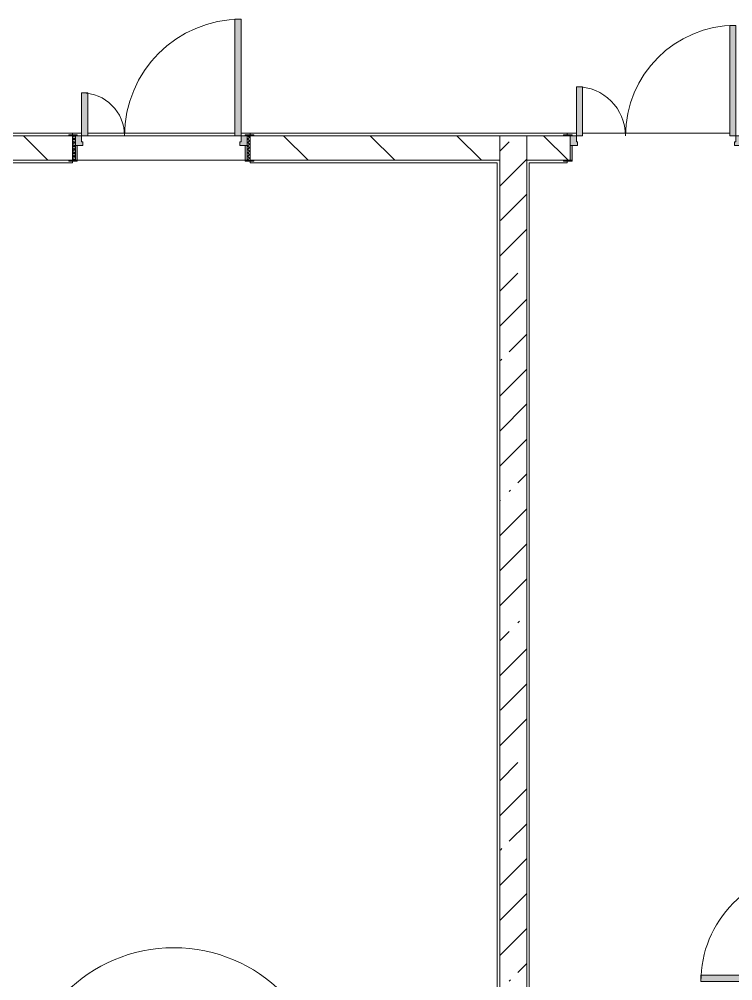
# Model space of a CAD drawing. Header units: millimetres. Extents: x 54725 to 263872, y -8553 to 29614.
# Drawn here: x 240073 to 245892, y 3710 to 11550 of the extents above; entities that cross this region are included whole.
import ezdxf

# ---------------------------------------------------------------- set-up
doc = ezdxf.new("R2010")
doc.units = ezdxf.units.MM
for name, color, linetype, lineweight in [('A-AREA-IDEN', 7, 'Continuous', 9), ('A-GENM-4', 7, 'Continuous', 5), ('A-WALL', 7, 'Continuous', 9), ('I-WALL-3', 7, 'Continuous', 5)]:
    doc.layers.add(name, color=color, linetype=linetype, lineweight=lineweight)
for name, color, linetype, lineweight, true_color in [('A-DOOR-3', 7, 'Continuous', 5, 0xaaaaaa), ('A-DOOR-4', 7, 'Continuous', 5, 0xe2e2e2), ('A-DOOR-FRAM-2', 7, 'Continuous', 5, 0xe2e2e2), ('A-DOOR-FRAM-3', 7, 'Continuous', 5, 0xaaaaaa), ('A-FLOR-1', 7, 'Continuous', 5, 0xaaaaaa)]:
    doc.layers.add(name, color=color, linetype=linetype, lineweight=lineweight, true_color=true_color)
pattern_1 = [(135, (136861.56, 0), (-353.5534, -353.5534), [])]

# ---------------------------------------------------------------- blocks, each defined once
blk = doc.blocks.new('110_Дверь_СКБ_2Ст - Д-2а_л_ Из коридора на лестницу-32216062-Общий план 1 этажа с размещением фрагментов 1_10-1_12')
at = {"layer": 'A-DOOR-4'}
for points in [[(612.5, 100), (662.5, 100), (662.5, 1000), (612.5, 1000), (612.5, 120)], [(-587.5, 100), (-587.5, 500), (-637.5, 500), (-637.5, 100)], [(697.5, -100), (712.5, -100), (712.5, 20), (697.5, 20)]]:
    blk.add_hatch(color=256, dxfattribs=at).paths.add_polyline_path(points)
h = blk.add_hatch(color=256, dxfattribs=at)
h.paths.add_polyline_path([(662.5, 20), (712.5, 20), (712.5, 100), (662.5, 100), (662.5, 50), (652.5, 50), (652.5, 20)])
h.paths.add_polyline_path([(-637.5, 20), (-627.5, 20), (-627.5, 50), (-637.5, 50), (-637.5, 100), (-687.5, 100), (-687.5, 20)])
at = {"layer": 'A-DOOR-FRAM-2'}
for points in [[(-712.5, 100), (-672.5, 100), (-672.5, 108), (-742.5, 108), (-742.5, 100)], [(722.9, 100), (767.5, 100), (767.5, 108), (697.5, 108), (697.5, 100), (712.5, 100)], [(-672.5, -100), (-672.5, 20), (-687.5, 20), (-687.5, -100)], [(-672.5, -108), (-672.5, -100), (-742.5, -100), (-742.5, -108), (-687.5, -108)], [(737.5, -108), (767.5, -108), (767.5, -100), (697.5, -100), (697.5, -108), (736.7, -108)]]:
    blk.add_hatch(color=256, dxfattribs=at).paths.add_polyline_path(points)
at = {"layer": 'A-DOOR-3'}
for p, q in [((662.5, 1000), (612.5, 1000)), ((612.5, 1000), (612.5, 100)), ((662.5, 100), (662.5, 1000)), ((-637.5, 500), (-637.5, 100)), ((-587.5, 500), (-637.5, 500)), ((-587.5, 100), (-587.5, 500)), ((-637.5, 100), (-587.5, 100)), ((612.5, 100), (662.5, 100))]:
    blk.add_line(p, q, dxfattribs=at)
for centre, radius, start, end in [((662.5, 100), 900, 90, 180), ((-637.5, 100), 400, 360, 90)]:
    blk.add_arc(centre, radius, start, end, dxfattribs=at)
at = {"layer": 'A-DOOR-FRAM-3'}
for p, q in [((-672.5, 108), (-742.5, 108)), ((-742.5, 108), (-742.5, 100)), ((-742.5, 100), (-672.5, 100)), ((-637.5, 100), (-687.5, 100)), ((-687.5, 100), (-687.5, 20)), ((-672.5, 100), (-672.5, 108)), ((-637.5, 50), (-637.5, 100)), ((662.5, 100), (662.5, 50)), ((712.5, 100), (662.5, 100)), ((767.5, 108), (697.5, 108)), ((697.5, 108), (697.5, 100)), ((697.5, 100), (767.5, 100)), ((712.5, 20), (712.5, 100)), ((767.5, 100), (767.5, 108)), ((-687.5, 20), (-627.5, 20)), ((-672.5, 20), (-687.5, 20)), ((-687.5, 20), (-687.5, -100)), ((-672.5, -100), (-672.5, 20)), ((-627.5, 50), (-637.5, 50)), ((-627.5, 20), (-627.5, 50)), ((662.5, 50), (652.5, 50)), ((652.5, 50), (652.5, 20)), ((652.5, 20), (712.5, 20)), ((712.5, 20), (697.5, 20)), ((697.5, 20), (697.5, -100)), ((712.5, -100), (712.5, 20)), ((-672.5, -100), (-742.5, -100)), ((-742.5, -100), (-742.5, -108)), ((-742.5, -108), (-672.5, -108)), ((-687.5, -100), (-672.5, -100)), ((-672.5, -108), (-672.5, -100)), ((697.5, -100), (712.5, -100)), ((767.5, -100), (697.5, -100)), ((697.5, -100), (697.5, -108)), ((697.5, -108), (767.5, -108)), ((767.5, -108), (767.5, -100))]:
    blk.add_line(p, q, dxfattribs=at)
blk = doc.blocks.new('110_Дверь_СКБ_2Ст - Д-6_л__ ДОО_Дв_1450x2100h_Дверь из раздевальной в коридор-25835678-Общий план 1 этажа с размещением фрагментов 1_10-1_12')
at = {"layer": 'A-DOOR-3'}
h = blk.add_hatch(dxfattribs=at)
h.set_pattern_fill('FP_91', color=256, style=0, pattern_type=2)
h.set_pattern_definition([(135, (1576.41, 164.685), (-14.14214, -14.14214), []), (225, (1576.41, 164.685), (14.14214, -14.14214), [])])
h.paths.add_polyline_path([(712.5, -100), (737.5, -100), (736.5, 100), (712.5, 100)])
at = {"layer": 'A-DOOR-4'}
for points in [[(615.7, 100), (662.5, 100), (662.5, 1050), (612.5, 1050), (612.5, 100)], [(-587.5, 100), (-587.5, 450), (-637.5, 450), (-637.5, 100)]]:
    blk.add_hatch(color=256, dxfattribs=at).paths.add_polyline_path(points)
h = blk.add_hatch(color=256, dxfattribs=at)
h.paths.add_polyline_path([(662.5, 20), (712.5, 20), (712.5, 100), (662.5, 100), (662.5, 50), (652.5, 50), (652.5, 20)])
h.paths.add_polyline_path([(-637.5, 20), (-627.5, 20), (-627.5, 50), (-637.5, 50), (-637.5, 100), (-687.5, 100), (-687.5, 20)])
at = {"layer": 'A-DOOR-FRAM-2'}
for points in [[(-672.5, 100), (-672.5, 108), (-742.5, 108), (-742.5, 100), (-687.5, 100)], [(727.2, 100), (767.5, 100), (767.5, 108), (697.5, 108), (697.5, 100), (715.6, 100)], [(-687.5, -100), (-672.5, -100), (-672.5, 20), (-687.5, 20)], [(697.5, -100), (712.5, -100), (712.5, 20), (697.5, 20)], [(-672.5, -108), (-672.5, -100), (-742.5, -100), (-742.5, -108), (-687.5, -108)], [(735.4, -108), (767.5, -108), (767.5, -100), (697.5, -100), (697.5, -108), (712.5, -108)]]:
    blk.add_hatch(color=256, dxfattribs=at).paths.add_polyline_path(points)
at = {"layer": 'A-DOOR-FRAM-3'}
h = blk.add_hatch(dxfattribs=at)
h.set_pattern_fill('FP_92', color=256, style=0, pattern_type=2)
h.set_pattern_definition([(45, (-546.384, 164.685), (-14.1421, 14.1421), []), (135, (-546.384, 164.685), (-14.1421, -14.1421), [])])
h.paths.add_polyline_path([(-687.5, -100), (-687.5, 100), (-712.5, 100), (-712.5, -100)])
at = {"layer": 'A-DOOR-3'}
for p, q in [((662.5, 1050), (612.5, 1050)), ((612.5, 1050), (612.5, 100)), ((662.5, 100), (662.5, 1050)), ((-637.5, 450), (-637.5, 100)), ((-587.5, 450), (-637.5, 450)), ((-587.5, 100), (-587.5, 450)), ((-637.5, 100), (-587.5, 100)), ((612.5, 100), (662.5, 100))]:
    blk.add_line(p, q, dxfattribs=at)
for centre, radius, start, end in [((662.5, 100), 950, 90, 180), ((-637.5, 100), 350, 360, 90)]:
    blk.add_arc(centre, radius, start, end, dxfattribs=at)
at = {"layer": 'A-DOOR-FRAM-3'}
for p, q in [((-672.5, 108), (-742.5, 108)), ((-742.5, 108), (-742.5, 100)), ((-742.5, 100), (-672.5, 100)), ((-687.5, 100), (-712.5, 100)), ((-712.5, 100), (-712.5, -100)), ((-637.5, 100), (-687.5, 100)), ((-687.5, 100), (-687.5, 20)), ((-687.5, -100), (-687.5, 100)), ((-672.5, 100), (-672.5, 108)), ((-637.5, 50), (-637.5, 100)), ((662.5, 100), (662.5, 50)), ((712.5, 100), (662.5, 100)), ((767.5, 108), (697.5, 108)), ((697.5, 108), (697.5, 100)), ((697.5, 100), (767.5, 100)), ((712.5, 20), (712.5, 100)), ((737.5, 100), (712.5, 100)), ((712.5, 100), (712.5, -100)), ((737.5, -100), (737.5, 100)), ((767.5, 100), (767.5, 108)), ((-687.5, 20), (-627.5, 20)), ((-672.5, 20), (-687.5, 20)), ((-687.5, 20), (-687.5, -100)), ((-672.5, -100), (-672.5, 20)), ((-627.5, 50), (-637.5, 50)), ((-627.5, 20), (-627.5, 50)), ((662.5, 50), (652.5, 50)), ((652.5, 50), (652.5, 20)), ((652.5, 20), (712.5, 20)), ((712.5, 20), (697.5, 20)), ((697.5, 20), (697.5, -100)), ((712.5, -100), (712.5, 20)), ((-672.5, -100), (-742.5, -100)), ((-742.5, -100), (-742.5, -108)), ((-742.5, -108), (-672.5, -108)), ((-712.5, -100), (-687.5, -100)), ((-687.5, -100), (-672.5, -100)), ((-672.5, -108), (-672.5, -100)), ((697.5, -100), (712.5, -100)), ((767.5, -100), (697.5, -100)), ((697.5, -100), (697.5, -108)), ((697.5, -108), (767.5, -108)), ((712.5, -100), (737.5, -100)), ((767.5, -108), (767.5, -100))]:
    blk.add_line(p, q, dxfattribs=at)
blk = doc.blocks.new('110_Дверь_СКБ_2Ст - Д-5_п_ Из игровой в коридор-32215844-Общий план 1 этажа с размещением фрагментов 1_10-1_12')
at = {"layer": 'A-DOOR-4'}
for points in [[(-637.5, 53.8), (-637.5, 40), (-587.5, 40), (-587.5, 940), (-637.5, 940), (-637.5, 60)], [(612.5, 57.5), (612.5, 40), (662.5, 42.7), (662.5, 440), (612.5, 440), (612.5, 60)]]:
    blk.add_hatch(color=256, dxfattribs=at).paths.add_polyline_path(points)
h = blk.add_hatch(color=256, dxfattribs=at)
h.paths.add_polyline_path([(-687.5, -40), (-627.5, -40), (-627.5, -10), (-637.5, -10), (-637.5, 40), (-687.5, 40)])
h.paths.add_polyline_path([(652.5, -10), (652.5, -40), (712.5, -40), (712.5, 40), (662.5, 40), (662.5, -10)])
at = {"layer": 'A-DOOR-FRAM-2'}
for points in [[(-742.5, 48), (-742.5, 40), (-672.5, 40), (-672.5, 48), (-712.5, 48)], [(697.5, 48), (697.5, 40), (767.5, 40), (767.5, 48), (712.5, 48)], [(-742.5, -48), (-672.5, -48), (-672.5, -40), (-742.5, -40)], [(697.5, -47.8), (697.8, -48), (767.5, -48), (767.5, -40), (697.5, -40)]]:
    blk.add_hatch(color=256, dxfattribs=at).paths.add_polyline_path(points)
at = {"layer": 'A-DOOR-3'}
for p, q in [((-637.5, 940), (-637.5, 40)), ((-587.5, 940), (-637.5, 940)), ((-587.5, 40), (-587.5, 940)), ((662.5, 440), (612.5, 440)), ((612.5, 440), (612.5, 40)), ((662.5, 40), (662.5, 440)), ((-637.5, 40), (-587.5, 40)), ((612.5, 40), (662.5, 40))]:
    blk.add_line(p, q, dxfattribs=at)
for centre, radius, start, end in [((-637.5, 40), 900, 0, 90), ((662.5, 40), 400, 90, 180)]:
    blk.add_arc(centre, radius, start, end, dxfattribs=at)
at = {"layer": 'A-DOOR-FRAM-3'}
for p, q in [((-672.5, 48), (-742.5, 48)), ((-742.5, 48), (-742.5, 40)), ((-742.5, 40), (-672.5, 40)), ((-637.5, 40), (-687.5, 40)), ((-687.5, 40), (-687.5, -40)), ((-672.5, 40), (-672.5, 48)), ((-637.5, -10), (-637.5, 40)), ((662.5, 40), (662.5, -10)), ((712.5, 40), (662.5, 40)), ((767.5, 48), (697.5, 48)), ((697.5, 48), (697.5, 40)), ((697.5, 40), (767.5, 40)), ((712.5, -40), (712.5, 40)), ((767.5, 40), (767.5, 48)), ((-672.5, -40), (-742.5, -40)), ((-742.5, -40), (-742.5, -48)), ((-742.5, -48), (-672.5, -48)), ((-672.5, -39), (-687.5, -39)), ((-687.5, -39), (-687.5, -40)), ((-687.5, -40), (-627.5, -40)), ((-687.5, -40), (-672.5, -40)), ((-672.5, -40), (-672.5, -39)), ((-672.5, -48), (-672.5, -40)), ((-627.5, -10), (-637.5, -10)), ((-627.5, -40), (-627.5, -10)), ((662.5, -10), (652.5, -10)), ((652.5, -10), (652.5, -40)), ((652.5, -40), (712.5, -40)), ((712.5, -39), (697.5, -39)), ((697.5, -39), (697.5, -40)), ((697.5, -40), (712.5, -40)), ((767.5, -40), (697.5, -40)), ((697.5, -40), (697.5, -48)), ((697.5, -48), (767.5, -48)), ((712.5, -40), (712.5, -39)), ((767.5, -48), (767.5, -40))]:
    blk.add_line(p, q, dxfattribs=at)
blk = doc.blocks.new('Рисунок_горы - Рисунок_горы-31934381-Общий план 1 этажа с размещением фрагментов 1_10-1_12')
at = {"layer": 'A-GENM-4'}
for p, q in [((107109, 10336.9), (107109, 10341.4)), ((107109, 10341.4), (107109, 10336.9)), ((107109, 10337.6), (107109, 10337.2)), ((107109, 10336.9), (107109, 10337.5)), ((107109, 10319.6), (107109, 10274.5)), ((107109, 10274.8), (107109, 10274.5)), ((107109, 10274.5), (107109, 10274.8)), ((107109, 10274.5), (107109, 10092.4)), ((107109, 10131.7), (107109, 10163.4)), ((107109, 10163.4), (107109, 10131.7)), ((107109, 10060.5), (107109, 10116.4)), ((107109, 10116.4), (107109, 10060.5)), ((107109, 10092.4), (107109, 9922.3)), ((107109, 9469.7), (107109, 9583.7)), ((107109, 9583.7), (107109, 9469.7)), ((107109, 9053.7), (107109, 9094.1)), ((107109, 9094.1), (107109, 9053.7)), ((107109, 8045.1), (107109, 7835.6)), ((107109, 7726), (107109, 7712.6)), ((107109, 7402.7), (107109, 7707.3)), ((107109, 7707.3), (107109, 7402.7)), ((107109, 6596.8), (107109, 6811.8)), ((107109, 6811.8), (107109, 6596.8)), ((107109, 6543.6), (107109, 6262.3)), ((107109, 6405.5), (107109, 6505.2)), ((107109, 6505.2), (107109, 6405.5)), ((107109, 6323.1), (107109, 6385.4)), ((107109, 6385.4), (107109, 6323.1)), ((107109, 6239.8), (107109, 6301.8)), ((107109, 6301.8), (107109, 6239.8)), ((107109, 6066.3), (107109, 6088)), ((107109, 6088), (107109, 6066.3)), ((107109, 5410.9), (107109, 5473.2)), ((107109, 5473.2), (107109, 5410.9)), ((107109, 5202.8), (107109, 5327.3)), ((107109, 5327.3), (107109, 5202.8)), ((107109, 5182.5), (107109, 5181.1)), ((107109, 5181.1), (107109, 5059.9)), ((107109, 4374.4), (107109, 4384)), ((107109, 4308.3), (107109, 4334.6)), ((107109, 4258.7), (107109, 4082.8)), ((107109, 3759.7), (107109, 3739.9)), ((107109, 3402.6), (107109, 3715.1)), ((107109, 3715.1), (107109, 3402.6))]:
    blk.add_line(p, q, dxfattribs=at)
for points, knots in [([(107109, 10337.5), (107109, 10337.5), (107109, 10329.2), (107109, 10324.1), (107109, 10319.6)], [0.09352518, 0.09352518, 0.09352518, 0.09352518, 0.09352519, 0.100719424, 0.100719424, 0.100719424, 0.100719424]), ([(107109, 10337.2), (107109, 10337.2), (107109, 10322.4), (107109, 10312.8), (107109, 10294.4)], [0.24444444, 0.24444444, 0.24444444, 0.24444444, 0.24444445, 0.26666667, 0.26666667, 0.26666667, 0.26666667]), ([(107109, 10163.4), (107109, 10163.4), (107109, 10180.7), (107109, 10262.3), (107109, 10274.8)], [0.8, 0.8, 0.8, 0.8, 0.80000001, 0.86666667, 0.86666667, 0.86666667, 0.86666667]), ([(107109, 10274.8), (107109, 10274.8), (107109, 10262.3), (107109, 10180.7), (107109, 10163.4)], [0.115107914, 0.115107914, 0.115107914, 0.115107914, 0.115107924, 0.122302158, 0.122302158, 0.122302158, 0.122302158]), ([(107109, 10131.7), (107109, 10131.7), (107109, 10126.7), (107109, 10122.2), (107109, 10116.4)], [0.129496403, 0.129496403, 0.129496403, 0.129496403, 0.129496413, 0.136690647, 0.136690647, 0.136690647, 0.136690647]), ([(107109, 10092.4), (107109, 10092.4), (107109, 10032), (107109, 9812.1), (107109, 9757.7)], [0.06666667, 0.06666667, 0.06666667, 0.06666667, 0.06666668, 0.13333333, 0.13333333, 0.13333333, 0.13333333]), ([(107109, 9757.7), (107109, 9757.7), (107109, 9812.1), (107109, 10032), (107109, 10092.4)], [0.15555556, 0.15555556, 0.15555556, 0.15555556, 0.15555557, 0.17777778, 0.17777778, 0.17777778, 0.17777778]), ([(107109, 10060.5), (107109, 10060.5), (107109, 10054.9), (107109, 10049.5), (107109, 10044.1)], [0.1438848921, 0.1438848921, 0.1438848921, 0.1438848921, 0.1438849021, 0.1445141984, 0.1445141984, 0.1445141984, 0.1445141984]), ([(107109, 9757.7), (107109, 9757.7), (107109, 9704.1), (107109, 9654.4), (107109, 9607.5)], [0.13333333, 0.13333333, 0.13333333, 0.13333333, 0.13333334, 0.2, 0.2, 0.2, 0.2]), ([(107109, 9607.5), (107109, 9607.5), (107109, 9654.4), (107109, 9704.1), (107109, 9757.7)], [0.13333333, 0.13333333, 0.13333333, 0.13333333, 0.13333334, 0.15555556, 0.15555556, 0.15555556, 0.15555556]), ([(107109, 9583.7), (107109, 9583.7), (107109, 9652.7), (107109, 9687.2), (107109, 9716.8)], [0.33333333, 0.33333333, 0.33333333, 0.33333333, 0.33333334, 0.36812579, 0.36812579, 0.36812579, 0.36812579]), ([(107109, 9607.5), (107109, 9607.5), (107109, 9580.5), (107109, 9484.8), (107109, 9470.5)], [0.2, 0.2, 0.2, 0.2, 0.20000001, 0.26533865, 0.26533865, 0.26533865, 0.26533865]), ([(107109, 9469.7), (107109, 9469.7), (107109, 9480.9), (107109, 9579.9), (107109, 9607.5)], [0.11111111, 0.11111111, 0.11111111, 0.11111111, 0.11111112, 0.13333333, 0.13333333, 0.13333333, 0.13333333]), ([(107109, 9469.7), (107109, 9469.7), (107109, 9455.6), (107109, 9350.3), (107109, 9347)], [0.179856115, 0.179856115, 0.179856115, 0.179856115, 0.179856125, 0.186956261, 0.186956261, 0.186956261, 0.186956261]), ([(107109, 9347), (107109, 9347), (107109, 9339), (107109, 9335.8), (107109, 9334.1)], [0.18705036, 0.18705036, 0.18705036, 0.18705036, 0.18705037, 0.189281587, 0.189281587, 0.189281587, 0.189281587]), ([(107109, 9315.5), (107109, 9315.5), (107109, 9322.9), (107109, 9326.8), (107109, 9329.1)], [0.066666667, 0.066666667, 0.066666667, 0.066666667, 0.066666677, 0.07240782, 0.07240782, 0.07240782, 0.07240782]), ([(107109, 9094.1), (107109, 9094.1), (107109, 9125.5), (107109, 9292.7), (107109, 9315.5)], [0.04444444, 0.04444444, 0.04444444, 0.04444444, 0.04444445, 0.06666667, 0.06666667, 0.06666667, 0.06666667]), ([(107109, 9315.5), (107109, 9315.5), (107109, 9292.7), (107109, 9125.5), (107109, 9094.1)], [0.194244604, 0.194244604, 0.194244604, 0.194244604, 0.194244614, 0.201438849, 0.201438849, 0.201438849, 0.201438849]), ([(107109, 8222.7), (107109, 8222.7), (107109, 8267), (107109, 8298.1), (107109, 8323.4)], [0.82222222, 0.82222222, 0.82222222, 0.82222222, 0.82222223, 0.83345188, 0.83345188, 0.83345188, 0.83345188]), ([(107109, 8148.5), (107109, 8148.5), (107109, 8172.6), (107109, 8198.1), (107109, 8222.7)], [0.8, 0.8, 0.8, 0.8, 0.80000001, 0.82222222, 0.82222222, 0.82222222, 0.82222222]), ([(107109, 8222.7), (107109, 8222.7), (107109, 8198.1), (107109, 8172.6), (107109, 8148.5)], [0.258992806, 0.258992806, 0.258992806, 0.258992806, 0.258992816, 0.26618705, 0.26618705, 0.26618705, 0.26618705]), ([(107109, 7955.5), (107109, 7955.5), (107109, 8012.2), (107109, 8097.9), (107109, 8148.5)], [0.77777778, 0.77777778, 0.77777778, 0.77777778, 0.77777779, 0.8, 0.8, 0.8, 0.8]), ([(107109, 8148.5), (107109, 8148.5), (107109, 8097.9), (107109, 8012.2), (107109, 7955.5)], [0.26618705, 0.26618705, 0.26618705, 0.26618705, 0.26618706, 0.273381295, 0.273381295, 0.273381295, 0.273381295]), ([(107109, 7980.1), (107109, 7980.1), (107109, 7981.7), (107109, 7983.3), (107109, 7984.8)], [0.622222222, 0.622222222, 0.622222222, 0.622222222, 0.622222232, 0.623651268, 0.623651268, 0.623651268, 0.623651268]), ([(107109, 7835.6), (107109, 7835.6), (107109, 7850.2), (107109, 7943.9), (107109, 7955.5)], [0.75555556, 0.75555556, 0.75555556, 0.75555556, 0.75555557, 0.77777778, 0.77777778, 0.77777778, 0.77777778]), ([(107109, 7955.5), (107109, 7955.5), (107109, 7943.9), (107109, 7850.2), (107109, 7835.6)], [0.273381295, 0.273381295, 0.273381295, 0.273381295, 0.273381305, 0.28057554, 0.28057554, 0.28057554, 0.28057554]), ([(107109, 7868.5), (107109, 7868.5), (107109, 7842.3), (107109, 7815.5), (107109, 7797.9)], [0.2, 0.2, 0.2, 0.2, 0.2, 0.3210963, 0.3210963, 0.3210963, 0.3210963]), ([(107109, 7835.6), (107109, 7835.6), (107109, 7817.1), (107109, 7793.7), (107109, 7777.8)], [0.28057554, 0.28057554, 0.28057554, 0.28057554, 0.28057555, 0.287769784, 0.287769784, 0.287769784, 0.287769784]), ([(107109, 7777.8), (107109, 7777.8), (107109, 7767.9), (107109, 7738.5), (107109, 7726)], [0.287769784, 0.287769784, 0.287769784, 0.287769784, 0.287769794, 0.294964029, 0.294964029, 0.294964029, 0.294964029]), ([(107109, 7712.6), (107109, 7712.6), (107109, 7715.6), (107109, 7717.9), (107109, 7718.9)], [0.302158273, 0.302158273, 0.302158273, 0.302158273, 0.302158283, 0.304776362, 0.304776362, 0.304776362, 0.304776362]), ([(107109, 7426.8), (107109, 7426.8), (107109, 7346.5), (107109, 7313.6), (107109, 7254.1)], [0.0625, 0.0625, 0.0625, 0.0625, 0.06250001, 0.125, 0.125, 0.125, 0.125]), ([(107109, 7321.6), (107109, 7321.6), (107109, 7319.8), (107109, 7318), (107109, 7316.4)], [0.166666667, 0.166666667, 0.166666667, 0.166666667, 0.166666677, 0.173671158, 0.173671158, 0.173671158, 0.173671158]), ([(107109, 7222.2), (107109, 7222.2), (107109, 7221.7), (107109, 7221.2), (107109, 7220.7)], [0.1875, 0.1875, 0.1875, 0.1875, 0.18750001, 0.190214258, 0.190214258, 0.190214258, 0.190214258]), ([(107109, 7196.7), (107109, 7196.7), (107109, 7135.5), (107109, 7087.7), (107109, 6990)], [0.25, 0.25, 0.25, 0.25, 0.25000001, 0.3125, 0.3125, 0.3125, 0.3125]), ([(107109, 7144.2), (107109, 7144.2), (107109, 7161.9), (107109, 7172.3), (107109, 7178.4)], [0.555555556, 0.555555556, 0.555555556, 0.555555556, 0.555555566, 0.564056428, 0.564056428, 0.564056428, 0.564056428]), ([(107109, 7099.7), (107109, 7099.7), (107109, 7119.2), (107109, 7136), (107109, 7144.2)], [0.53333333, 0.53333333, 0.53333333, 0.53333333, 0.53333334, 0.55555556, 0.55555556, 0.55555556, 0.55555556]), ([(107109, 6990), (107109, 6990), (107109, 6928.5), (107109, 6852.5), (107109, 6803.8)], [0.3125, 0.3125, 0.3125, 0.3125, 0.31250001, 0.375, 0.375, 0.375, 0.375]), ([(107109, 6803.8), (107109, 6803.8), (107109, 6766.8), (107109, 6750.7), (107109, 6724.5)], [0.375, 0.375, 0.375, 0.375, 0.37500001, 0.4375, 0.4375, 0.4375, 0.4375]), ([(107109, 6745.8), (107109, 6745.8), (107109, 6752.1), (107109, 6755.8), (107109, 6757.6)], [0.444444444, 0.444444444, 0.444444444, 0.444444444, 0.444444454, 0.44763175, 0.44763175, 0.44763175, 0.44763175]), ([(107109, 6724.5), (107109, 6724.5), (107109, 6678.8), (107109, 6632.5), (107109, 6587.1)], [0.4375, 0.4375, 0.4375, 0.4375, 0.43750001, 0.5, 0.5, 0.5, 0.5]), ([(107109, 6595.4), (107109, 6595.4), (107109, 6600.3), (107109, 6604.2), (107109, 6607.4)], [0.5, 0.5, 0.5, 0.5, 0.50000001, 0.51649595, 0.51649595, 0.51649595, 0.51649595]), ([(107109, 6596.8), (107109, 6596.8), (107109, 6590.2), (107109, 6586.5), (107109, 6584.7)], [0.345323741, 0.345323741, 0.345323741, 0.345323741, 0.345323751, 0.347639696, 0.347639696, 0.347639696, 0.347639696]), ([(107109, 6587.1), (107109, 6587.1), (107109, 6571), (107109, 6574.8), (107109, 6563.8)], [0.352517986, 0.352517986, 0.352517986, 0.352517986, 0.352517996, 0.35971223, 0.35971223, 0.35971223, 0.35971223]), ([(107109, 6563.8), (107109, 6563.8), (107109, 6557), (107109, 6550.7), (107109, 6543.6)], [0.35971223, 0.35971223, 0.35971223, 0.35971223, 0.35971224, 0.366906475, 0.366906475, 0.366906475, 0.366906475]), ([(107109, 6543.6), (107109, 6543.6), (107109, 6536.9), (107109, 6516.4), (107109, 6505.2)], [0.366906475, 0.366906475, 0.366906475, 0.366906475, 0.366906485, 0.374100719, 0.374100719, 0.374100719, 0.374100719]), ([(107109, 6505.2), (107109, 6505.2), (107109, 6514.6), (107109, 6530.5), (107109, 6539.4)], [0.93333333, 0.93333333, 0.93333333, 0.93333333, 0.93333334, 0.98919844, 0.98919844, 0.98919844, 0.98919844]), ([(107109, 6405.5), (107109, 6405.5), (107109, 6394.4), (107109, 6394.3), (107109, 6385.4)], [0.381294964, 0.381294964, 0.381294964, 0.381294964, 0.381294974, 0.388489209, 0.388489209, 0.388489209, 0.388489209]), ([(107109, 6385.4), (107109, 6385.4), (107109, 6386.7), (107109, 6387.8), (107109, 6388.8)], [0.866666667, 0.866666667, 0.866666667, 0.866666667, 0.866666677, 0.871507528, 0.871507528, 0.871507528, 0.871507528]), ([(107109, 6323.1), (107109, 6323.1), (107109, 6310.3), (107109, 6311.8), (107109, 6301.8)], [0.395683453, 0.395683453, 0.395683453, 0.395683453, 0.395683463, 0.402877698, 0.402877698, 0.402877698, 0.402877698]), ([(107109, 6301.8), (107109, 6301.8), (107109, 6303.2), (107109, 6304.3), (107109, 6305.3)], [0.8, 0.8, 0.8, 0.8, 0.80000001, 0.804457364, 0.804457364, 0.804457364, 0.804457364]), ([(107109, 6214.8), (107109, 6214.8), (107109, 6224.1), (107109, 6230.7), (107109, 6239.8)], [0.73333333, 0.73333333, 0.73333333, 0.73333333, 0.73333334, 0.76666667, 0.76666667, 0.76666667, 0.76666667]), ([(107109, 6239.8), (107109, 6239.8), (107109, 6230.7), (107109, 6224.1), (107109, 6214.8)], [0.410071942, 0.410071942, 0.410071942, 0.410071942, 0.410071952, 0.417266187, 0.417266187, 0.417266187, 0.417266187]), ([(107109, 6128.8), (107109, 6128.8), (107109, 6163.6), (107109, 6185.7), (107109, 6214.8)], [0.7, 0.7, 0.7, 0.7, 0.70000001, 0.73333333, 0.73333333, 0.73333333, 0.73333333]), ([(107109, 6214.8), (107109, 6214.8), (107109, 6185.7), (107109, 6163.6), (107109, 6128.8)], [0.417266187, 0.417266187, 0.417266187, 0.417266187, 0.417266197, 0.424460432, 0.424460432, 0.424460432, 0.424460432]), ([(107109, 6128.8), (107109, 6128.8), (107109, 6118.9), (107109, 6116.6), (107109, 6108.7)], [0.424460432, 0.424460432, 0.424460432, 0.424460432, 0.424460442, 0.431654676, 0.431654676, 0.431654676, 0.431654676]), ([(107109, 6108.7), (107109, 6108.7), (107109, 6109.8), (107109, 6110.7), (107109, 6111.6)], [0.666666667, 0.666666667, 0.666666667, 0.666666667, 0.666666677, 0.671073578, 0.671073578, 0.671073578, 0.671073578]), ([(107109, 6108.7), (107109, 6108.7), (107109, 6100.1), (107109, 6096.9), (107109, 6088)], [0.431654676, 0.431654676, 0.431654676, 0.431654676, 0.431654686, 0.438848921, 0.438848921, 0.438848921, 0.438848921]), ([(107109, 6088), (107109, 6088), (107109, 6090.1), (107109, 6091.9), (107109, 6093.5)], [0.633333333, 0.633333333, 0.633333333, 0.633333333, 0.633333343, 0.6411787, 0.6411787, 0.6411787, 0.6411787]), ([(107109, 5494.8), (107109, 5494.8), (107109, 5527.7), (107109, 5567.6), (107109, 5608.6)], [0.5, 0.5, 0.5, 0.5, 0.50000001, 0.51610652, 0.51610652, 0.51610652, 0.51610652]), ([(107109, 5473.2), (107109, 5473.2), (107109, 5481.2), (107109, 5486.6), (107109, 5494.8)], [0.46666667, 0.46666667, 0.46666667, 0.46666667, 0.46666668, 0.5, 0.5, 0.5, 0.5]), ([(107109, 5494.8), (107109, 5494.8), (107109, 5486.6), (107109, 5481.2), (107109, 5473.2)], [0.467625899, 0.467625899, 0.467625899, 0.467625899, 0.467625909, 0.474820144, 0.474820144, 0.474820144, 0.474820144]), ([(107109, 5412.6), (107109, 5412.6), (107109, 5381.3), (107109, 5348.9), (107109, 5322.1)], [0.16666667, 0.16666667, 0.16666667, 0.16666667, 0.16666668, 0.2, 0.2, 0.2, 0.2]), ([(107109, 5410.9), (107109, 5410.9), (107109, 5403), (107109, 5399.8), (107109, 5391.1)], [0.482014388, 0.482014388, 0.482014388, 0.482014388, 0.482014398, 0.489208633, 0.489208633, 0.489208633, 0.489208633]), ([(107109, 5391.1), (107109, 5391.1), (107109, 5393.8), (107109, 5396), (107109, 5398)], [0.4, 0.4, 0.4, 0.4, 0.40000001, 0.41053937, 0.41053937, 0.41053937, 0.41053937]), ([(107109, 5327.3), (107109, 5327.3), (107109, 5345.9), (107109, 5365.8), (107109, 5391.1)], [0.36666667, 0.36666667, 0.36666667, 0.36666667, 0.36666668, 0.4, 0.4, 0.4, 0.4]), ([(107109, 5391.1), (107109, 5391.1), (107109, 5365.8), (107109, 5345.9), (107109, 5327.3)], [0.489208633, 0.489208633, 0.489208633, 0.489208633, 0.489208643, 0.496402878, 0.496402878, 0.496402878, 0.496402878]), ([(107109, 5322.1), (107109, 5322.1), (107109, 5294.4), (107109, 5274.4), (107109, 5251.1)], [0.2, 0.2, 0.2, 0.2, 0.20000001, 0.23333333, 0.23333333, 0.23333333, 0.23333333]), ([(107109, 5251.1), (107109, 5251.1), (107109, 5248.6), (107109, 5246.2), (107109, 5243.8)], [0.233333333, 0.233333333, 0.233333333, 0.233333333, 0.233333343, 0.240497581, 0.240497581, 0.240497581, 0.240497581]), ([(107109, 5217.1), (107109, 5217.1), (107109, 5208.5), (107109, 5196.8), (107109, 5188.5)], [0.26666667, 0.26666667, 0.26666667, 0.26666667, 0.26666668, 0.29266301, 0.29266301, 0.29266301, 0.29266301]), ([(107109, 5202.8), (107109, 5202.8), (107109, 5190.1), (107109, 5187.2), (107109, 5182.5)], [0.503597122, 0.503597122, 0.503597122, 0.503597122, 0.503597132, 0.510791367, 0.510791367, 0.510791367, 0.510791367]), ([(107109, 5059.9), (107109, 5059.9), (107109, 5048.8), (107109, 5037.4), (107109, 5026.3)], [0.525179856, 0.525179856, 0.525179856, 0.525179856, 0.525179866, 0.529081731, 0.529081731, 0.529081731, 0.529081731]), ([(107109, 4960), (107109, 4960), (107109, 4956.1), (107109, 4952.3), (107109, 4948.7)], [0.25, 0.25, 0.25, 0.25, 0.25000001, 0.28399361, 0.28399361, 0.28399361, 0.28399361]), ([(107109, 4936.1), (107109, 4936.1), (107109, 4926.5), (107109, 4918.4), (107109, 4911.6)], [0.5, 0.5, 0.5, 0.5, 0.50000001, 0.54626589, 0.54626589, 0.54626589, 0.54626589]), ([(107109, 4694), (107109, 4694), (107109, 4691.5), (107109, 4689.2), (107109, 4687)], [0.33333333, 0.33333333, 0.33333333, 0.33333333, 0.33333334, 0.35272654, 0.35272654, 0.35272654, 0.35272654]), ([(107109, 4683.1), (107109, 4683.1), (107109, 4671.1), (107109, 4660.8), (107109, 4652.1)], [0.33333333, 0.33333333, 0.33333333, 0.33333333, 0.33333334, 0.39532275, 0.39532275, 0.39532275, 0.39532275]), ([(107109, 4564.5), (107109, 4564.5), (107109, 4561.6), (107109, 4558.7), (107109, 4555.8)], [0.25, 0.25, 0.25, 0.25, 0.25000001, 0.27808604, 0.27808604, 0.27808604, 0.27808604]), ([(107109, 4519), (107109, 4519), (107109, 4515.6), (107109, 4512.5), (107109, 4509.5)], [0.33333333, 0.33333333, 0.33333333, 0.33333333, 0.33333334, 0.35936059, 0.35936059, 0.35936059, 0.35936059]), ([(107109, 4440.6), (107109, 4440.6), (107109, 4438.1), (107109, 4435.6), (107109, 4433.3)], [0.33333333, 0.33333333, 0.33333333, 0.33333333, 0.33333334, 0.35421971, 0.35421971, 0.35421971, 0.35421971]), ([(107109, 4384), (107109, 4384), (107109, 4407.4), (107109, 4419.2), (107109, 4422.4)], [0.059701493, 0.059701493, 0.059701493, 0.059701493, 0.059701503, 0.063018242, 0.063018242, 0.063018242, 0.063018242]), ([(107109, 4387.8), (107109, 4387.8), (107109, 4392.8), (107109, 4397.1), (107109, 4400.6)], [0.25, 0.25, 0.25, 0.25, 0.25000001, 0.26795645, 0.26795645, 0.26795645, 0.26795645]), ([(107109, 4355.8), (107109, 4355.8), (107109, 4362.9), (107109, 4368.3), (107109, 4374.4)], [0.02985075, 0.02985075, 0.02985075, 0.02985075, 0.02985076, 0.04477612, 0.04477612, 0.04477612, 0.04477612]), ([(107109, 4374.4), (107109, 4374.4), (107109, 4368.3), (107109, 4362.9), (107109, 4355.8)], [0.589928058, 0.589928058, 0.589928058, 0.589928058, 0.589928068, 0.597122302, 0.597122302, 0.597122302, 0.597122302]), ([(107109, 4344.4), (107109, 4344.4), (107109, 4347.6), (107109, 4352.1), (107109, 4355.8)], [0.01492537, 0.01492537, 0.01492537, 0.01492537, 0.01492538, 0.02985075, 0.02985075, 0.02985075, 0.02985075]), ([(107109, 4355.8), (107109, 4355.8), (107109, 4352.1), (107109, 4347.6), (107109, 4344.4)], [0.597122302, 0.597122302, 0.597122302, 0.597122302, 0.597122312, 0.604316547, 0.604316547, 0.604316547, 0.604316547]), ([(107109, 4344.4), (107109, 4344.4), (107109, 4338), (107109, 4334.8), (107109, 4333.2)], [0.604316547, 0.604316547, 0.604316547, 0.604316547, 0.604316557, 0.606930306, 0.606930306, 0.606930306, 0.606930306]), ([(107109, 4338.1), (107109, 4338.1), (107109, 4340.2), (107109, 4342.1), (107109, 4343.8)], [0.2, 0.2, 0.2, 0.2, 0.20000001, 0.209156175, 0.209156175, 0.209156175, 0.209156175]), ([(107109, 4330.1), (107109, 4330.1), (107109, 4309.7), (107109, 4273.5), (107109, 4254)], [0.18181818, 0.18181818, 0.18181818, 0.18181818, 0.18181819, 0.27272727, 0.27272727, 0.27272727, 0.27272727]), ([(107109, 4254), (107109, 4254), (107109, 4273.5), (107109, 4309.7), (107109, 4330.1)], [0.97014925, 0.97014925, 0.97014925, 0.97014925, 0.97014926, 1, 1, 1, 1]), ([(107109, 4330.1), (107109, 4330.1), (107109, 4315.7), (107109, 4299.2), (107109, 4284.9)], [0.611510791, 0.611510791, 0.611510791, 0.611510791, 0.611510801, 0.617072383, 0.617072383, 0.617072383, 0.617072383]), ([(107109, 4267.6), (107109, 4267.6), (107109, 4277.2), (107109, 4300.9), (107109, 4308.3)], [0.07462687, 0.07462687, 0.07462687, 0.07462687, 0.07462688, 0.08955224, 0.08955224, 0.08955224, 0.08955224]), ([(107109, 4308.3), (107109, 4308.3), (107109, 4294.5), (107109, 4267.6), (107109, 4258.7)], [0.08955224, 0.08955224, 0.08955224, 0.08955224, 0.08955225, 0.10447761, 0.10447761, 0.10447761, 0.10447761]), ([(107109, 4292), (107109, 4292), (107109, 4265.3), (107109, 4244.8), (107109, 4230)], [0.5, 0.5, 0.5, 0.5, 0.50000001, 0.58415994, 0.58415994, 0.58415994, 0.58415994]), ([(107109, 4254), (107109, 4254), (107109, 4225.6), (107109, 4203.6), (107109, 4185.1)], [0.27272727, 0.27272727, 0.27272727, 0.27272727, 0.27272728, 0.29544577, 0.29544577, 0.29544577, 0.29544577]), ([(107109, 4243.4), (107109, 4243.4), (107109, 4226), (107109, 4206.4), (107109, 4193.2)], [0.4, 0.4, 0.4, 0.4, 0.4, 0.5000887, 0.5000887, 0.5000887, 0.5000887]), ([(107109, 4082.8), (107109, 4082.8), (107109, 3948.4), (107109, 3856.6), (107109, 3759.7)], [0.11940299, 0.11940299, 0.11940299, 0.11940299, 0.119403, 0.13432836, 0.13432836, 0.13432836, 0.13432836]), ([(107109, 4024.9), (107109, 4024.9), (107109, 4046.4), (107109, 4063.9), (107109, 4079.1)], [0.955223881, 0.955223881, 0.955223881, 0.955223881, 0.955223891, 0.958256249, 0.958256249, 0.958256249, 0.958256249]), ([(107109, 4076.1), (107109, 4076.1), (107109, 4075.5), (107109, 4074.9), (107109, 4074.4)], [0.333333333, 0.333333333, 0.333333333, 0.333333333, 0.333333343, 0.338878128, 0.338878128, 0.338878128, 0.338878128]), ([(107109, 4024.9), (107109, 4024.9), (107109, 3938.6), (107109, 3972.8), (107109, 3775)], [0.36363636, 0.36363636, 0.36363636, 0.36363636, 0.36363637, 0.45334444, 0.45334444, 0.45334444, 0.45334444]), ([(107109, 3797.9), (107109, 3797.9), (107109, 3816.7), (107109, 3834.4), (107109, 3846.7)], [0.4, 0.4, 0.4, 0.4, 0.40000001, 0.48323063, 0.48323063, 0.48323063, 0.48323063])]:
    blk.add_open_spline(points, degree=3, knots=knots, dxfattribs=at)
for points in [[(107109, 10318.3), (107109, 10321.4), (107109, 10324.7), (107109, 10327.8)], [(107109, 10044.1), (107109, 10049.5), (107109, 10054.9), (107109, 10060.5)], [(107109, 9716.8), (107109, 9687.2), (107109, 9652.7), (107109, 9583.7)], [(107109, 9347), (107109, 9348.1), (107109, 9455.5), (107109, 9469.7)], [(107109, 9335.8), (107109, 9337.8), (107109, 9341.1), (107109, 9347)], [(107109, 9330.8), (107109, 9329), (107109, 9325.2), (107109, 9315.5)], [(107109, 8323.4), (107109, 8298.1), (107109, 8267), (107109, 8222.7)], [(107109, 8167.4), (107109, 8116.9), (107109, 8058.8), (107109, 8045.1)], [(107109, 7986.5), (107109, 7966.1), (107109, 7895.8), (107109, 7868.5)], [(107109, 7797.5), (107109, 7815.9), (107109, 7966.3), (107109, 7984.7)], [(107109, 7978.8), (107109, 7979.2), (107109, 7979.7), (107109, 7980.1)], [(107109, 7718.9), (107109, 7717.8), (107109, 7714.4), (107109, 7707.3)], [(107109, 7712.6), (107109, 7681.9), (107109, 7475.8), (107109, 7426.8)], [(107109, 7423.4), (107109, 7402.3), (107109, 7347.3), (107109, 7321.6)], [(107109, 7253.8), (107109, 7247.6), (107109, 7229.3), (107109, 7223.1)], [(107109, 7211.4), (107109, 7208.7), (107109, 7204.2), (107109, 7196.7)], [(107109, 7057.2), (107109, 7066.3), (107109, 7078.1), (107109, 7091.6)], [(107109, 6757.2), (107109, 6757.1), (107109, 6757), (107109, 6756.9)], [(107109, 6664.4), (107109, 6703.5), (107109, 6738.3), (107109, 6745.8)], [(107109, 6601.9), (107109, 6589.1), (107109, 6569.4), (107109, 6549)], [(107109, 6584.7), (107109, 6586.5), (107109, 6590.2), (107109, 6596.8)], [(107109, 6429), (107109, 6455.9), (107109, 6566), (107109, 6592.9)], [(107109, 6516.8), (107109, 6498.5), (107109, 6475.4), (107109, 6447.3)], [(107109, 6447.3), (107109, 6419.6), (107109, 6401.3), (107109, 6408.3)], [(107109, 6398.8), (107109, 6400.5), (107109, 6402.7), (107109, 6405.5)], [(107109, 6315.9), (107109, 6317.7), (107109, 6320), (107109, 6323.1)], [(107109, 6122), (107109, 6123.9), (107109, 6126), (107109, 6128.8)], [(107109, 6103.9), (107109, 6105.3), (107109, 6106.9), (107109, 6108.7)], [(107109, 5608.6), (107109, 5567.6), (107109, 5527.7), (107109, 5494.8)], [(107109, 5441), (107109, 5431), (107109, 5421.3), (107109, 5412.6)], [(107109, 5405.9), (107109, 5407.4), (107109, 5409), (107109, 5410.9)], [(107109, 5260.7), (107109, 5275.7), (107109, 5285.7), (107109, 5291.6)], [(107109, 5257.1), (107109, 5258.3), (107109, 5259.5), (107109, 5260.7)], [(107109, 5229), (107109, 5225.1), (107109, 5221.2), (107109, 5217.1)], [(107109, 5193.5), (107109, 5195.9), (107109, 5198.9), (107109, 5202.8)], [(107109, 4996.9), (107109, 5086.6), (107109, 5046.4), (107109, 4960)], [(107109, 4997.1), (107109, 5021), (107109, 5029.3), (107109, 5042)], [(107109, 5030.9), (107109, 5009.2), (107109, 4973.1), (107109, 4936.1)], [(107109, 4931.1), (107109, 4949.6), (107109, 4972.3), (107109, 4997.1)], [(107109, 4801.5), (107109, 4837.3), (107109, 4769), (107109, 4683.1)], [(107109, 4745.8), (107109, 4834.9), (107109, 4778.8), (107109, 4694)], [(107109, 4729.3), (107109, 4734.7), (107109, 4740.2), (107109, 4745.8)], [(107109, 4610.3), (107109, 4692.4), (107109, 4646), (107109, 4564.5)], [(107109, 4560.8), (107109, 4651.4), (107109, 4604.2), (107109, 4519)], [(107109, 4480.9), (107109, 4572.6), (107109, 4516.7), (107109, 4440.6)], [(107109, 4532.1), (107109, 4540.9), (107109, 4550.5), (107109, 4560.8)], [(107109, 4470.8), (107109, 4474.1), (107109, 4477.5), (107109, 4480.9)], [(107109, 4422.3), (107109, 4412.5), (107109, 4330.7), (107109, 4267.6)], [(107109, 4394.1), (107109, 4371.7), (107109, 4334), (107109, 4292)], [(107109, 4388.7), (107109, 4383.5), (107109, 4378.7), (107109, 4374.4)], [(107109, 4317.2), (107109, 4357.9), (107109, 4365.3), (107109, 4387.8)], [(107109, 4330.1), (107109, 4333.9), (107109, 4326.6), (107109, 4344.4)], [(107109, 4341.2), (107109, 4322.9), (107109, 4288.3), (107109, 4243.4)], [(107109, 4284.3), (107109, 4313.8), (107109, 4319.7), (107109, 4338.1)], [(107109, 4284.9), (107109, 4299.2), (107109, 4315.7), (107109, 4330.1)], [(107109, 4250.2), (107109, 4269), (107109, 4291.9), (107109, 4317.2)], [(107109, 4227.3), (107109, 4244.5), (107109, 4264.5), (107109, 4284.3)], [(107109, 4185.1), (107109, 4203.6), (107109, 4225.6), (107109, 4254)], [(107109, 4109.1), (107109, 4188.9), (107109, 4152.7), (107109, 4076.1)], [(107109, 4091.2), (107109, 4096.8), (107109, 4102.8), (107109, 4109.1)], [(107109, 4079.1), (107109, 4063.9), (107109, 4046.4), (107109, 4024.9)], [(107109, 3775), (107109, 3972.8), (107109, 3938.6), (107109, 4024.9)], [(107109, 3745.9), (107109, 3754.8), (107109, 3773.9), (107109, 3783.9)]]:
    blk.add_open_spline(points, degree=3, dxfattribs=at)
blk = doc.blocks.new('Марка_Помещения - Номер-25198446-Общий план 1 этажа с размещением фрагментов 1_10-1_12')
at = {"layer": 'A-AREA-IDEN'}
for start, end in [(360, 180), (180, 360)]:
    blk.add_arc((0, 0), 2.5, start, end, dxfattribs=at)

msp = doc.modelspace()

# ---------------------------------------------------------------- hatches: boundary and pattern name
at = {"layer": 'I-WALL-3'}
h = msp.add_hatch(dxfattribs=at)
h.set_pattern_fill('FP_83', color=256, style=0, pattern_type=2)
h.set_pattern_definition(pattern_1)
h.paths.add_polyline_path([(238471.6, 10400), (240506.6, 10400), (240506.6, 10600), (238471.6, 10600)])
h.paths.add_polyline_path([(243971.6, 10400), (243991.6, 10400), (243991.6, 10600), (241956.6, 10600), (241956.6, 10400), (242899.3, 10400)])
h.paths.add_polyline_path([(228891.6, 10400), (229371.6, 10400), (229371.6, 10600), (228246.6, 10600), (228246.6, 10400), (228811.6, 10400)])
h.paths.add_polyline_path([(226471.6, 10400), (226846.6, 10400), (226846.6, 10600), (226471.6, 10600)])
h.paths.add_polyline_path([(230321.6, 10400), (231071.6, 10400), (231071.6, 10600), (230321.6, 10600)])
h = msp.add_hatch(dxfattribs=at)
h.set_pattern_fill('FP_61', color=256, style=0, pattern_type=2)
h.set_pattern_definition([(45, (136861.56, 0), (-285.1231, 285.1231), []), (45, (137146.7, 0), (-285.1231, 285.1231), [504.031, -100.806, 16.764, -84.042])])
h.paths.add_polyline_path([(244191.6, 2400), (244211.6, 2400), (244211.6, 10600), (243991.6, 10600), (243991.6, 2400)])
h = msp.add_hatch(dxfattribs=at)
h.set_pattern_fill('FP_83', color=256, style=0, pattern_type=2)
h.set_pattern_definition(pattern_1)
h.paths.add_polyline_path([(258071.6, 10400), (258071.6, 10600), (256191.6, 10600), (256191.6, 10400), (258051.6, 10400)])
h.paths.add_polyline_path([(246511.6, 10400), (247091.6, 10400), (247088.6, 10600), (245966.6, 10600), (245966.6, 10400), (246021.6, 10400)])
h.paths.add_polyline_path([(244211.6, 10400), (244566.6, 10400), (244566.6, 10600), (244211.6, 10600)])
h.paths.add_polyline_path([(248771.6, 10400), (248791.6, 10402.5), (248791.6, 10600), (248041.6, 10600), (248046.5, 10400), (248667.7, 10400)])

# ---------------------------------------------------------------- linework, layer by layer
at = {"layer": 'A-FLOR-1'}
for p, q in [((237690.6, 10620), (240581.6, 10620)), ((240506.6, 10620), (240506.6, 10608)), ((241831.6, 10620), (240631.6, 10620)), ((241881.6, 10620), (244616.6, 10620)), ((241955.6, 10608), (241955.6, 10620)), ((244541.6, 10620), (244541.6, 10608)), ((245866.6, 10620), (244666.6, 10620)), ((240506.6, 10380), (238491.6, 10380)), ((240506.6, 10392), (240506.6, 10380)), ((241955.6, 10380), (241955.6, 10392)), ((243971.6, 10380), (241955.6, 10380)), ((243971.6, 517.4), (243971.6, 10380)), ((244541.6, 10380), (244231.6, 10380)), ((244231.6, 10380), (244231.6, 2557)), ((244541.6, 10392), (244541.6, 10380))]:
    msp.add_line(p, q, dxfattribs=at)
at = {"layer": 'A-WALL'}
for p, q in [((243991.6, 10400), (243991.6, 10600)), ((244211.6, 10600), (244211.6, 10400))]:
    msp.add_line(p, q, dxfattribs=at)
at = {"layer": 'I-WALL-3'}
for p, q in [((240476.6, 10600), (235561.6, 10600)), ((240631.6, 10600), (241831.6, 10600)), ((244511.6, 10600), (241986.6, 10600)), ((238471.6, 10400), (240476.6, 10400)), ((241916.6, 10400), (240546.6, 10400)), ((241986.6, 10400), (243991.6, 10400)), ((243991.6, 10400), (243991.6, 150)), ((244211.6, 2480), (244211.6, 10400)), ((244211.6, 10400), (244511.6, 10400))]:
    msp.add_line(p, q, dxfattribs=at)

# ---------------------------------------------------------------- block references
at = {"layer": 'A-AREA-IDEN', "xscale": 499.9999999999995, "yscale": 499.9999999999995, "zscale": 499.9999999999995}
msp.add_blockref('Марка_Помещения - Номер-25198446-Общий план 1 этажа с размещением фрагментов 1_10-1_12', (241334, 2729.3), dxfattribs=at)
at = {"layer": 'A-DOOR-3'}
for name, p in [('110_Дверь_СКБ_2Ст - Д-6_л__ ДОО_Дв_1450x2100h_Дверь из раздевальной в коридор-25835678-Общий план 1 этажа с размещением фрагментов 1_10-1_12', (241219.1, 10500)), ('110_Дверь_СКБ_2Ст - Д-2а_л_ Из коридора на лестницу-32216062-Общий план 1 этажа с размещением фрагментов 1_10-1_12', (245254.1, 10500))]:
    msp.add_blockref(name, p, dxfattribs=at)
at = {"layer": 'A-DOOR-3', "rotation": 89.99999999999991}
msp.add_blockref('110_Дверь_СКБ_2Ст - Д-5_п_ Из игровой в коридор-32215844-Общий план 1 этажа с размещением фрагментов 1_10-1_12', (246571.6, 4342.5), dxfattribs=at)
at = {"layer": 'A-GENM-4'}
msp.add_blockref('Рисунок_горы - Рисунок_горы-31934381-Общий план 1 этажа с размещением фрагментов 1_10-1_12', (136861.6, 0), dxfattribs=at)

doc.saveas('drawing.dxf')
